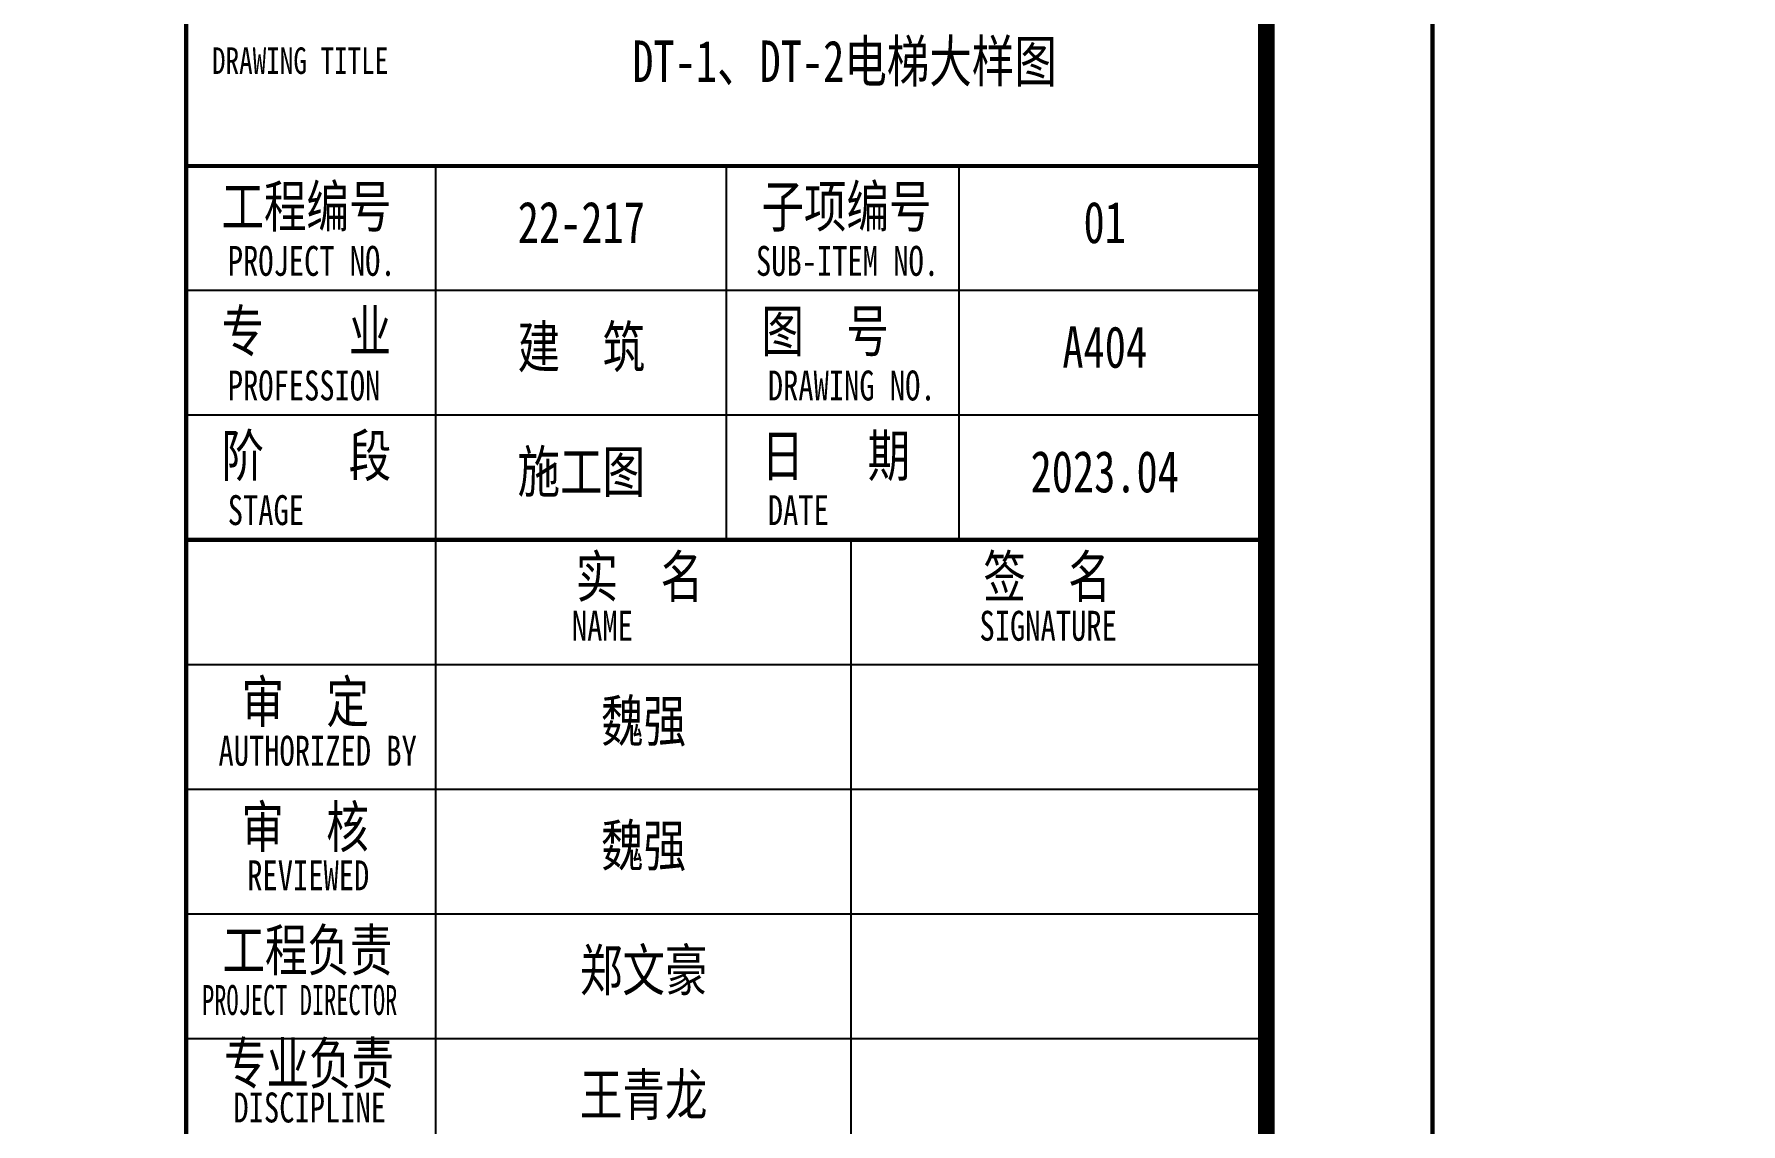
# Model space of a CAD drawing. Extents: x 1738711 to 2346805, y 1189731 to 2516152.
# Drawn here: x 2061825 to 2066961, y 1371234 to 1374513 of the extents above; entities that cross this region are included whole.
import ezdxf
from ezdxf.enums import TextEntityAlignment as Align

# ---------------------------------------------------------------- set-up
doc = ezdxf.new("R2010")
doc.units = 0
doc.header["$LTSCALE"] = 1000
doc.header["$MEASUREMENT"] = 0
doc.layers.add('TK', color=4, linetype='Continuous')
doc.styles.add('宋体', font='SIMSUN.TTF', dxfattribs={"width": 0.75})

# ---------------------------------------------------------------- blocks, each defined once
blk = doc.blocks.new('hjashrtahreahe')
at = {"color": 1}
blk.add_line((76600, 11800), (83100, 11800), dxfattribs=at)
at = {"layer": 'TK', "color": 7}
for p, q in [((78100, 11800), (78100, 9550)), ((79850, 11800), (79850, 9550)), ((81250, 11800), (81250, 9550)), ((83100, 11050), (76600, 11050)), ((83100, 10300), (76600, 10300)), ((83100, 9550), (76700, 9550)), ((78100, 9550), (78100, 3550)), ((80600, 9550), (80600, 3550)), ((76600, 8800), (83100, 8800)), ((76600, 8050), (83100, 8050)), ((76600, 7300), (83100, 7300)), ((76600, 6550), (83100, 6550))]:
    blk.add_line(p, q, dxfattribs=at)
at = {"layer": 'TK', "color": 7, "const_width": 25}
for points in [[(0, 59400), (84100, 59400), (84100, 0), (0, 0)], [(76600, 16600), (83100, 16600), (83100, 11800), (76600, 11800)], [(76600, 11800), (83100, 11800), (83100, 9550), (76600, 9550)]]:
    blk.add_lwpolyline(points, close=True, dxfattribs=at)
at = {"layer": 'TK', "color": 3, "const_width": 100}
blk.add_lwpolyline([(2500, 1000), (2500, 58400), (83100, 58400), (83100, 1000)], close=True, dxfattribs=at)
at = {"layer": 'TK', "color": 7, "const_width": 25}
for points in [[(76600, 58400), (76600, 1000)], [(76600, 11800), (83100, 11800)], [(76600, 11800), (83100, 11800)], [(76600, 3550), (76600, 9550), (83100, 9550), (83100, 3550)]]:
    blk.add_lwpolyline(points, dxfattribs=at)
at = {"layer": 'TK', "color": 7, "style": '宋体'}
for s, height, width, p in [('DRAWING TITLE', 160, 0.75, (76755, 12354)), ('工程编号', 250, 0.75, (76812, 11432)), ('子项编号', 250, 0.75, (80062, 11432)), ('PROJECT NO.', 180, 0.75, (76850, 11139)), (' SUB-ITEM NO. ', 180, 0.75, (79937, 11139)), ('专    业', 250, 0.75, (76812, 10682)), ('图  号', 250, 0.75, (80062, 10682)), ('PROFESSION', 180, 0.75, (76850, 10389)), ('DRAWING NO.', 180, 0.75, (80100, 10389)), ('阶    段', 250, 0.75, (76812, 9932)), ('日   期', 250, 0.75, (80062, 9932)), ('STAGE', 180, 0.75, (76850, 9639)), ('DATE', 180, 0.75, (80100, 9639)), ('实  名', 250, 0.75, (78944, 9204)), ('签  名', 250, 0.75, (81397, 9204)), ('NAME', 180, 0.75, (78921, 8943)), ('SIGNATURE', 180, 0.75, (81374, 8943)), ('审  定', 250, 0.75, (76933, 8451)), ('AUTHORIZED BY', 180, 0.75, (76794, 8191)), ('审  核', 250, 0.75, (76932, 7698)), ('REVIEWED', 180, 0.75, (76967, 7441)), ('工程负责', 250, 0.75, (76818, 6956)), ('PROJECT DIRECTOR', 180, 0.6, (76695, 6691)), ('专业负责', 250, 0.75, (76827, 6275)), ('DISCIPLINE', 180, 0.75, (76884, 6044))]:
    blk.add_text(s, height=height, dxfattribs=dict(at, width=width)).set_placement(p)
at = {"layer": 'TK', "style": '宋体', "width": 0.75}
for tag, height, p in [('项目负责人', 350, (6003, 57089)), ('专业负责人', 350, (6003, 56224)), ('设计人', 350, (6003, 55419)), ('版号1', 250, (77304, 22193)), ('时间1', 250, (82405, 22193)), ('版号2', 250, (77304, 21593)), ('时间2', 250, (82405, 21593)), ('版号3', 250, (77304, 20993)), ('时间3', 250, (82405, 20993)), ('建筑会签', 0.0001, (78978, 2403)), ('电气会签', 0.0001, (82128, 2403)), ('结构会签', 0.0001, (78978, 1803)), ('暖通会签', 0.0001, (82128, 1803)), ('给排水会签', 0.0001, (78978, 1250)), ('智能化会签', 0.0001, (82128, 1250))]:
    blk.add_attdef(tag, text='', height=height, dxfattribs=at).set_placement(p, align=Align.CENTER)
for tag, p in [('合作设计单位', (80816, 48986)), ('版号说明1', (79854, 22318)), ('版号说明2', (79854, 21718)), ('版号说明3', (79854, 21118)), ('浙江绿储科技有限公司', (80545, 16036)), ('百兆瓦级集中式熔盐储能关键', (80545, 14953)), ('设备研发及制造基地项目', (80545, 14603)), ('1#研发楼', (80545, 13636)), ('图名', (80545, 12436)), ('工程编号', (78978, 11461)), ('子项编号', (82128, 11461)), ('建筑', (78978, 10711)), ('图号', (82128, 10711)), ('施工图', (78978, 9961)), ('2023.03', (82128, 9961)), ('审定', (79353, 8461)), ('审核', (79353, 7711)), ('工程负责', (79353, 6961)), ('专业负责', (79353, 6211)), ('设计', (79353, 5461)), ('制图', (79353, 4711)), ('校对', (79353, 3961))]:
    blk.add_attdef(tag, text='', height=250, dxfattribs=at).set_placement(p, align=Align.MIDDLE_CENTER)

msp = doc.modelspace()

# ---------------------------------------------------------------- block references
ref = msp.add_blockref('hjashrtahreahe', (2023983.1, 1368216), dxfattribs=dict(xscale=0.5, yscale=0.5, zscale=0.5))
ref.add_attrib('专业负责', '王青龙', dxfattribs={"layer": 'TK', "height": 125, "style": '宋体', "width": 0.75}).set_placement((2063659.5, 1371321.4), align=Align.MIDDLE_CENTER)
ref.add_attrib('工程负责', '郑文豪', dxfattribs={"layer": 'TK', "height": 125, "style": '宋体', "width": 0.75}).set_placement((2063659.5, 1371696.4), align=Align.MIDDLE_CENTER)
ref.add_attrib('审核', '魏强', dxfattribs={"layer": 'TK', "height": 125, "style": '宋体', "width": 0.75}).set_placement((2063659.5, 1372071.4), align=Align.MIDDLE_CENTER)
ref.add_attrib('审定', '魏强', dxfattribs={"layer": 'TK', "height": 125, "style": '宋体', "width": 0.75}).set_placement((2063659.5, 1372446.4), align=Align.MIDDLE_CENTER)
ref.add_attrib('日期', '2023.04', dxfattribs={"layer": 'TK', "height": 125, "style": '宋体', "width": 0.75}).set_placement((2065047, 1373196.4), align=Align.MIDDLE_CENTER)
ref.add_attrib('图号', 'A404', dxfattribs={"layer": 'TK', "height": 125, "style": '宋体', "width": 0.75}).set_placement((2065047, 1373571.4), align=Align.MIDDLE_CENTER)
ref.add_attrib('子项编号', '01', dxfattribs={"layer": 'TK', "height": 125, "style": '宋体', "width": 0.75}).set_placement((2065047, 1373946.4), align=Align.MIDDLE_CENTER)
ref.add_attrib('阶段', '施工图', dxfattribs={"layer": 'TK', "height": 125, "style": '宋体', "width": 0.75}).set_placement((2063472, 1373196.4), align=Align.MIDDLE_CENTER)
ref.add_attrib('专业', '建  筑', dxfattribs={"layer": 'TK', "height": 125, "style": '宋体', "width": 0.75}).set_placement((2063472, 1373571.4), align=Align.MIDDLE_CENTER)
ref.add_attrib('工程编号', '22-217', dxfattribs={"layer": 'TK', "height": 125, "style": '宋体', "width": 0.75}).set_placement((2063472, 1373946.4), align=Align.MIDDLE_CENTER)
ref.add_attrib('图名_002', 'DT-1、DT-2电梯大样图', (2063625.3, 1374368.7), dxfattribs={"layer": 'TK', "height": 125, "style": '宋体', "width": 0.75})
at = {"xscale": 0.5, "yscale": 0.5, "zscale": 0.5}
msp.add_blockref('hjashrtahreahe', (2066033.1, 1368216), dxfattribs=at)

doc.saveas('drawing.dxf')
